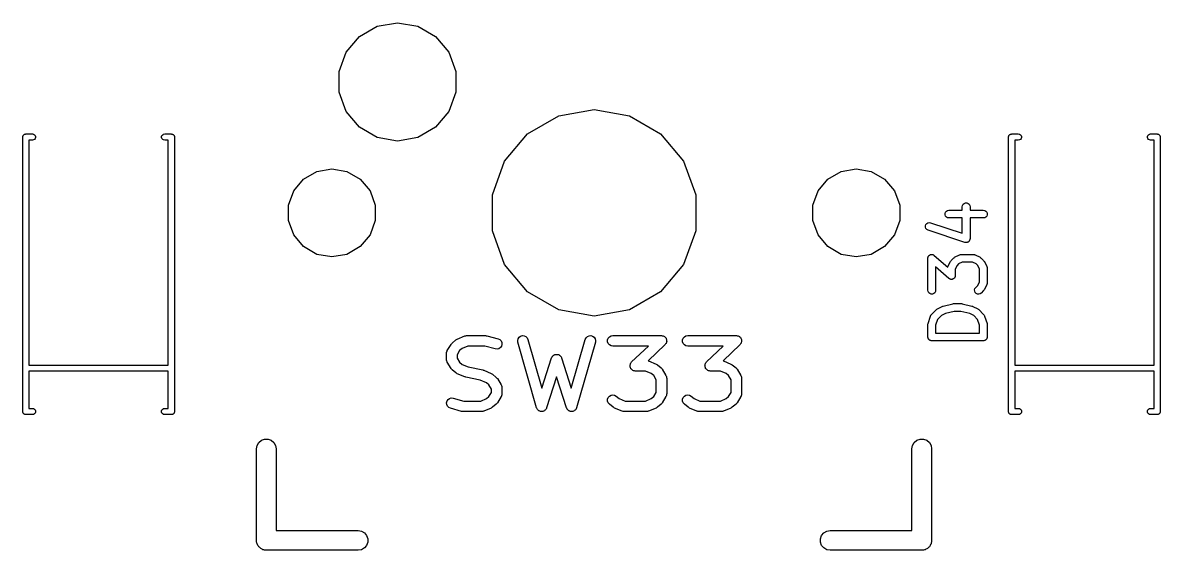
# Model space of a CAD drawing. Extents: x 37 to 154, y -133 to -20.
# Drawn here: x 95.93 to 117.97, y -113.54 to -103.31 of the extents above; entities that cross this region are included whole.
import ezdxf

# ---------------------------------------------------------------- set-up
doc = ezdxf.new("R2010")
doc.units = 0
doc.header["$MEASUREMENT"] = 0
doc.layers.add('BLACK', color=7, linetype='CONTINUOUS')

msp = doc.modelspace()

# ---------------------------------------------------------------- linework, layer by layer
at = {"layer": 'Black'}
for p, q in [((102.798, -103.382), (103.19, -103.313)), ((103.19, -103.313), (103.582, -103.382)), ((102.196, -103.886), (102.452, -103.581)), ((102.452, -103.581), (102.798, -103.382)), ((103.582, -103.382), (103.928, -103.581)), ((103.928, -103.581), (104.184, -103.886)), ((102.06, -104.261), (102.196, -103.886)), ((104.184, -103.886), (104.32, -104.261)), ((102.06, -104.659), (102.06, -104.261)), ((104.32, -104.261), (104.32, -104.659)), ((102.196, -105.034), (102.06, -104.659)), ((104.32, -104.659), (104.184, -105.034)), ((102.452, -105.339), (102.196, -105.034)), ((104.184, -105.034), (103.928, -105.339)), ((105.713, -105.467), (106.315, -105.119)), ((106.315, -105.119), (107, -104.998)), ((107, -104.998), (107.685, -105.119)), ((107.685, -105.119), (108.287, -105.467)), ((102.798, -105.538), (102.452, -105.339)), ((103.928, -105.339), (103.582, -105.538)), ((95.93, -105.53), (95.9309, -105.525)), ((95.93, -110.85), (95.93, -105.53)), ((95.9309, -105.52), (95.9327, -105.515)), ((95.9309, -105.525), (95.9309, -105.52)), ((95.9327, -105.515), (95.9336, -105.509)), ((95.9336, -105.509), (95.9362, -105.505)), ((95.9362, -105.505), (95.938, -105.5)), ((95.938, -105.5), (95.9414, -105.496)), ((95.9414, -105.496), (95.944, -105.491)), ((95.944, -105.491), (95.9481, -105.488)), ((95.9481, -105.488), (95.9514, -105.484)), ((95.9514, -105.484), (95.956, -105.481)), ((95.956, -105.481), (95.96, -105.478)), ((95.96, -105.478), (95.9649, -105.476)), ((95.9649, -105.476), (95.9695, -105.474)), ((95.9695, -105.474), (95.9747, -105.473)), ((95.9747, -105.473), (95.9796, -105.471)), ((95.9796, -105.471), (95.9848, -105.471)), ((95.9848, -105.471), (95.99, -105.47)), ((95.99, -105.47), (96.12, -105.47)), ((96.12, -105.47), (96.1405, -105.474)), ((96.1405, -105.474), (96.1586, -105.484)), ((96.1586, -105.484), (96.172, -105.5)), ((96.172, -105.56), (96.1586, -105.576)), ((96.172, -105.5), (96.1791, -105.52)), ((96.1791, -105.54), (96.172, -105.56)), ((96.1791, -105.52), (96.1791, -105.54)), ((98.6209, -105.52), (98.628, -105.5)), ((98.6209, -105.54), (98.6209, -105.52)), ((98.628, -105.56), (98.6209, -105.54)), ((98.628, -105.5), (98.6414, -105.484)), ((98.6414, -105.576), (98.628, -105.56)), ((98.6414, -105.484), (98.6595, -105.474)), ((98.6595, -105.474), (98.68, -105.47)), ((98.68, -105.47), (98.81, -105.47)), ((98.81, -105.47), (98.8152, -105.471)), ((98.8152, -105.471), (98.8204, -105.471)), ((98.8204, -105.471), (98.8253, -105.473)), ((98.8253, -105.473), (98.8305, -105.474)), ((98.8305, -105.474), (98.8351, -105.476)), ((98.8351, -105.476), (98.84, -105.478)), ((98.84, -105.478), (98.844, -105.481)), ((98.844, -105.481), (98.8486, -105.484)), ((98.8486, -105.484), (98.8519, -105.488)), ((98.8519, -105.488), (98.856, -105.491)), ((98.856, -105.491), (98.8586, -105.496)), ((98.8586, -105.496), (98.862, -105.5)), ((98.862, -105.5), (98.8638, -105.505)), ((98.8638, -105.505), (98.8664, -105.509)), ((98.8664, -105.509), (98.8673, -105.515)), ((98.8673, -105.515), (98.8691, -105.52)), ((98.8691, -105.52), (98.8691, -105.525)), ((98.8691, -105.525), (98.87, -105.53)), ((98.87, -105.53), (98.87, -110.85)), ((103.19, -105.607), (102.798, -105.538)), ((103.582, -105.538), (103.19, -105.607)), ((105.267, -105.999), (105.713, -105.467)), ((108.287, -105.467), (108.733, -105.999)), ((115.03, -105.53), (115.031, -105.525)), ((115.03, -110.85), (115.03, -105.53)), ((115.031, -105.52), (115.033, -105.515)), ((115.031, -105.525), (115.031, -105.52)), ((115.033, -105.515), (115.034, -105.509)), ((115.034, -105.509), (115.036, -105.505)), ((115.036, -105.505), (115.038, -105.5)), ((115.038, -105.5), (115.041, -105.496)), ((115.041, -105.496), (115.044, -105.491)), ((115.044, -105.491), (115.048, -105.488)), ((115.048, -105.488), (115.051, -105.484)), ((115.051, -105.484), (115.056, -105.481)), ((115.056, -105.481), (115.06, -105.478)), ((115.06, -105.478), (115.065, -105.476)), ((115.065, -105.476), (115.069, -105.474)), ((115.069, -105.474), (115.075, -105.473)), ((115.075, -105.473), (115.08, -105.471)), ((115.08, -105.471), (115.085, -105.471)), ((115.085, -105.471), (115.09, -105.47)), ((115.09, -105.47), (115.22, -105.47)), ((115.22, -105.47), (115.241, -105.474)), ((115.241, -105.474), (115.259, -105.484)), ((115.259, -105.484), (115.272, -105.5)), ((115.272, -105.56), (115.259, -105.576)), ((115.272, -105.5), (115.279, -105.52)), ((115.279, -105.54), (115.272, -105.56)), ((115.279, -105.52), (115.279, -105.54)), ((117.721, -105.52), (117.728, -105.5)), ((117.721, -105.54), (117.721, -105.52)), ((117.728, -105.56), (117.721, -105.54)), ((117.728, -105.5), (117.741, -105.484)), ((117.741, -105.576), (117.728, -105.56)), ((117.741, -105.484), (117.759, -105.474)), ((117.759, -105.474), (117.78, -105.47)), ((117.78, -105.47), (117.91, -105.47)), ((117.91, -105.47), (117.915, -105.471)), ((117.915, -105.471), (117.92, -105.471)), ((117.92, -105.471), (117.925, -105.473)), ((117.925, -105.473), (117.931, -105.474)), ((117.931, -105.474), (117.935, -105.476)), ((117.935, -105.476), (117.94, -105.478)), ((117.94, -105.478), (117.944, -105.481)), ((117.944, -105.481), (117.949, -105.484)), ((117.949, -105.484), (117.952, -105.488)), ((117.952, -105.488), (117.956, -105.491)), ((117.956, -105.491), (117.959, -105.496)), ((117.959, -105.496), (117.962, -105.5)), ((117.962, -105.5), (117.964, -105.505)), ((117.964, -105.505), (117.966, -105.509)), ((117.966, -105.509), (117.967, -105.515)), ((117.967, -105.515), (117.969, -105.52)), ((117.969, -105.52), (117.969, -105.525)), ((117.969, -105.525), (117.97, -105.53)), ((117.97, -105.53), (117.97, -110.85)), ((96.12, -105.59), (96.05, -105.59)), ((96.05, -105.59), (96.05, -109.95)), ((96.1405, -105.586), (96.12, -105.59)), ((96.1586, -105.576), (96.1405, -105.586)), ((98.6595, -105.586), (98.6414, -105.576)), ((98.68, -105.59), (98.6595, -105.586)), ((98.75, -105.59), (98.68, -105.59)), ((98.75, -109.95), (98.75, -105.59)), ((115.22, -105.59), (115.15, -105.59)), ((115.15, -105.59), (115.15, -109.95)), ((115.241, -105.586), (115.22, -105.59)), ((115.259, -105.576), (115.241, -105.586)), ((117.759, -105.586), (117.741, -105.576)), ((117.78, -105.59), (117.759, -105.586)), ((117.85, -105.59), (117.78, -105.59)), ((117.85, -109.95), (117.85, -105.59)), ((105.029, -106.652), (105.267, -105.999)), ((108.733, -105.999), (108.971, -106.652)), ((101.371, -106.346), (101.628, -106.197)), ((101.628, -106.197), (101.92, -106.146)), ((101.92, -106.146), (102.212, -106.197)), ((102.212, -106.197), (102.469, -106.346)), ((111.531, -106.346), (111.788, -106.197)), ((111.788, -106.197), (112.08, -106.146)), ((112.08, -106.146), (112.372, -106.197)), ((112.372, -106.197), (112.629, -106.346)), ((101.18, -106.573), (101.371, -106.346)), ((102.469, -106.346), (102.66, -106.573)), ((111.34, -106.573), (111.531, -106.346)), ((112.629, -106.346), (112.82, -106.573)), ((101.079, -106.852), (101.18, -106.573)), ((102.66, -106.573), (102.761, -106.852)), ((105.029, -107.348), (105.029, -106.652)), ((108.971, -106.652), (108.971, -107.348)), ((111.239, -106.852), (111.34, -106.573)), ((112.82, -106.573), (112.921, -106.852)), ((101.079, -107.148), (101.079, -106.852)), ((102.761, -106.852), (102.761, -107.148)), ((111.239, -107.148), (111.239, -106.852)), ((112.921, -106.852), (112.921, -107.148)), ((114.134, -106.88), (114.139, -106.855)), ((114.134, -106.948), (114.134, -106.88)), ((114.139, -106.855), (114.152, -106.832)), ((114.152, -106.832), (114.172, -106.816)), ((114.172, -106.816), (114.196, -106.807)), ((114.196, -106.807), (114.222, -106.807)), ((114.222, -106.807), (114.247, -106.816)), ((114.247, -106.816), (114.267, -106.832)), ((114.267, -106.832), (114.28, -106.855)), ((114.28, -106.855), (114.284, -106.88)), ((114.284, -106.88), (114.284, -106.948)), ((113.802, -107.01), (113.811, -106.986)), ((113.802, -107.036), (113.802, -107.01)), ((113.811, -107.061), (113.802, -107.036)), ((113.811, -106.986), (113.828, -106.966)), ((113.828, -107.081), (113.811, -107.061)), ((113.828, -106.966), (113.85, -106.953)), ((113.85, -107.094), (113.828, -107.081)), ((113.85, -106.953), (113.876, -106.948)), ((113.876, -107.098), (113.85, -107.094)), ((113.876, -106.948), (114.134, -106.948)), ((114.134, -107.098), (113.876, -107.098)), ((114.134, -107.395), (114.134, -107.098)), ((114.284, -106.948), (114.542, -106.948)), ((114.542, -107.098), (114.284, -107.098)), ((114.284, -107.098), (114.284, -107.5)), ((114.542, -106.948), (114.568, -106.953)), ((114.568, -107.094), (114.542, -107.098)), ((114.568, -106.953), (114.591, -106.966)), ((114.591, -107.081), (114.568, -107.094)), ((114.591, -106.966), (114.607, -106.986)), ((114.607, -107.061), (114.591, -107.081)), ((114.607, -106.986), (114.616, -107.01)), ((114.616, -107.036), (114.607, -107.061)), ((114.616, -107.01), (114.616, -107.036)), ((101.18, -107.427), (101.079, -107.148)), ((102.761, -107.148), (102.66, -107.427)), ((111.34, -107.427), (111.239, -107.148)), ((112.921, -107.148), (112.82, -107.427)), ((113.421, -107.25), (113.429, -107.226)), ((113.421, -107.276), (113.421, -107.25)), ((113.431, -107.301), (113.421, -107.276)), ((113.429, -107.226), (113.445, -107.205)), ((113.448, -107.32), (113.431, -107.301)), ((113.445, -107.205), (113.467, -107.192)), ((113.471, -107.333), (113.448, -107.32)), ((113.467, -107.192), (113.493, -107.186)), ((114.185, -107.571), (113.471, -107.333)), ((113.493, -107.186), (113.518, -107.19)), ((113.518, -107.19), (114.134, -107.395)), ((101.371, -107.654), (101.18, -107.427)), ((102.66, -107.427), (102.469, -107.654)), ((105.267, -108.001), (105.029, -107.348)), ((108.971, -107.348), (108.733, -108.001)), ((111.531, -107.654), (111.34, -107.427)), ((112.82, -107.427), (112.629, -107.654)), ((114.262, -107.551), (114.259, -107.556)), ((114.267, -107.548), (114.262, -107.551)), ((114.27, -107.541), (114.267, -107.548)), ((114.275, -107.535), (114.27, -107.541)), ((114.277, -107.53), (114.275, -107.535)), ((114.28, -107.525), (114.277, -107.53)), ((114.281, -107.518), (114.28, -107.525)), ((114.283, -107.511), (114.281, -107.518)), ((114.284, -107.5), (114.283, -107.505)), ((114.283, -107.505), (114.283, -107.511)), ((101.628, -107.803), (101.371, -107.654)), ((102.469, -107.654), (102.212, -107.803)), ((111.788, -107.803), (111.531, -107.654)), ((112.629, -107.654), (112.372, -107.803)), ((114.191, -107.571), (114.185, -107.571)), ((114.196, -107.573), (114.191, -107.571)), ((114.204, -107.573), (114.196, -107.573)), ((114.211, -107.574), (114.204, -107.573)), ((114.217, -107.573), (114.211, -107.574)), ((114.222, -107.573), (114.217, -107.573)), ((114.229, -107.571), (114.222, -107.573)), ((114.237, -107.569), (114.229, -107.571)), ((114.241, -107.566), (114.237, -107.569)), ((114.247, -107.564), (114.241, -107.566)), ((114.252, -107.56), (114.247, -107.564)), ((114.259, -107.556), (114.252, -107.56)), ((101.92, -107.854), (101.628, -107.803)), ((102.212, -107.803), (101.92, -107.854)), ((112.08, -107.854), (111.788, -107.803)), ((112.372, -107.803), (112.08, -107.854)), ((113.467, -107.88), (113.469, -107.873)), ((113.467, -108.5), (113.467, -107.88)), ((113.469, -107.866), (113.471, -107.861)), ((113.469, -107.873), (113.469, -107.866)), ((113.471, -107.861), (113.472, -107.855)), ((113.472, -107.855), (113.476, -107.848)), ((113.476, -107.848), (113.478, -107.842)), ((113.478, -107.842), (113.482, -107.837)), ((113.482, -107.837), (113.485, -107.832)), ((113.485, -107.832), (113.491, -107.828)), ((113.491, -107.828), (113.495, -107.822)), ((113.495, -107.822), (113.5, -107.819)), ((113.5, -107.819), (113.505, -107.816)), ((113.505, -107.816), (113.512, -107.813)), ((113.512, -107.813), (113.518, -107.809)), ((113.518, -107.809), (113.524, -107.809)), ((113.524, -107.809), (113.529, -107.807)), ((113.529, -107.807), (113.537, -107.807)), ((113.537, -107.807), (113.544, -107.805)), ((113.544, -107.805), (113.55, -107.807)), ((113.55, -107.807), (113.555, -107.807)), ((113.555, -107.807), (113.562, -107.809)), ((113.562, -107.809), (113.569, -107.811)), ((113.569, -107.811), (113.574, -107.814)), ((113.574, -107.814), (113.58, -107.816)), ((113.58, -107.816), (113.585, -107.82)), ((113.585, -107.82), (113.592, -107.824)), ((113.592, -107.824), (113.852, -108.052)), ((113.856, -108.037), (113.904, -107.942)), ((113.904, -107.942), (113.911, -107.933)), ((113.911, -107.933), (113.918, -107.923)), ((113.918, -107.923), (113.966, -107.875)), ((113.966, -107.875), (113.975, -107.868)), ((113.975, -107.868), (113.985, -107.861)), ((113.985, -107.861), (114.08, -107.813)), ((114.063, -107.99), (114.033, -108.02)), ((114.132, -107.955), (114.063, -107.99)), ((114.08, -107.813), (114.084, -107.812)), ((114.084, -107.812), (114.088, -107.81)), ((114.088, -107.81), (114.097, -107.808)), ((114.097, -107.808), (114.105, -107.806)), ((114.105, -107.806), (114.11, -107.806)), ((114.11, -107.806), (114.114, -107.805)), ((114.114, -107.805), (114.352, -107.805)), ((114.334, -107.955), (114.132, -107.955)), ((114.403, -107.99), (114.334, -107.955)), ((114.352, -107.805), (114.356, -107.806)), ((114.356, -107.806), (114.36, -107.806)), ((114.36, -107.806), (114.369, -107.808)), ((114.369, -107.808), (114.378, -107.81)), ((114.378, -107.81), (114.381, -107.812)), ((114.381, -107.812), (114.385, -107.813)), ((114.385, -107.813), (114.481, -107.861)), ((114.433, -108.02), (114.403, -107.99)), ((114.481, -107.861), (114.49, -107.868)), ((114.49, -107.868), (114.5, -107.875)), ((114.5, -107.875), (114.548, -107.923)), ((114.548, -107.923), (114.555, -107.933)), ((114.555, -107.933), (114.562, -107.942)), ((114.562, -107.942), (114.609, -108.037)), ((105.713, -108.533), (105.267, -108.001)), ((108.733, -108.001), (108.287, -108.533)), ((113.874, -108.27), (113.617, -108.046)), ((113.617, -108.046), (113.617, -108.5)), ((113.852, -108.052), (113.853, -108.045)), ((113.853, -108.045), (113.855, -108.042)), ((113.855, -108.042), (113.856, -108.037)), ((113.998, -108.214), (113.997, -108.221)), ((114.033, -108.02), (113.998, -108.089)), ((113.998, -108.089), (113.998, -108.214)), ((114.467, -108.089), (114.433, -108.02)), ((114.467, -108.339), (114.467, -108.089)), ((114.609, -108.037), (114.611, -108.042)), ((114.611, -108.042), (114.613, -108.045)), ((114.613, -108.045), (114.614, -108.054)), ((114.614, -108.054), (114.617, -108.062)), ((114.617, -108.062), (114.617, -108.067)), ((114.617, -108.067), (114.617, -108.071)), ((114.617, -108.071), (114.617, -108.357)), ((113.88, -108.274), (113.874, -108.27)), ((113.886, -108.279), (113.88, -108.274)), ((113.891, -108.281), (113.886, -108.279)), ((113.896, -108.284), (113.891, -108.281)), ((113.903, -108.285), (113.896, -108.284)), ((113.91, -108.288), (113.903, -108.285)), ((113.916, -108.288), (113.91, -108.288)), ((113.922, -108.289), (113.916, -108.288)), ((113.929, -108.288), (113.922, -108.289)), ((113.936, -108.288), (113.929, -108.288)), ((113.942, -108.286), (113.936, -108.288)), ((113.948, -108.285), (113.942, -108.286)), ((113.954, -108.281), (113.948, -108.285)), ((113.961, -108.279), (113.954, -108.281)), ((113.965, -108.275), (113.961, -108.279)), ((113.97, -108.272), (113.965, -108.275)), ((113.975, -108.267), (113.97, -108.272)), ((113.981, -108.262), (113.975, -108.267)), ((113.984, -108.257), (113.981, -108.262)), ((113.987, -108.253), (113.984, -108.257)), ((113.99, -108.246), (113.987, -108.253)), ((113.994, -108.239), (113.99, -108.246)), ((113.995, -108.234), (113.994, -108.239)), ((113.997, -108.228), (113.995, -108.234)), ((113.997, -108.221), (113.997, -108.228)), ((114.394, -108.446), (114.433, -108.407)), ((114.433, -108.407), (114.467, -108.339)), ((114.609, -108.39), (114.562, -108.485)), ((114.611, -108.386), (114.609, -108.39)), ((114.613, -108.382), (114.611, -108.386)), ((114.614, -108.374), (114.613, -108.382)), ((114.617, -108.365), (114.614, -108.374)), ((114.617, -108.357), (114.617, -108.361)), ((114.617, -108.361), (114.617, -108.365)), ((106.315, -108.881), (105.713, -108.533)), ((108.287, -108.533), (107.685, -108.881)), ((113.472, -108.525), (113.467, -108.5)), ((113.485, -108.548), (113.472, -108.525)), ((113.505, -108.564), (113.485, -108.548)), ((113.529, -108.573), (113.505, -108.564)), ((113.555, -108.573), (113.529, -108.573)), ((113.58, -108.564), (113.555, -108.573)), ((113.6, -108.548), (113.58, -108.564)), ((113.613, -108.525), (113.6, -108.548)), ((113.617, -108.5), (113.613, -108.525)), ((114.372, -108.493), (114.379, -108.468)), ((114.375, -108.519), (114.372, -108.493)), ((114.386, -108.543), (114.375, -108.519)), ((114.379, -108.468), (114.394, -108.446)), ((114.404, -108.561), (114.386, -108.543)), ((114.428, -108.572), (114.404, -108.561)), ((114.454, -108.574), (114.428, -108.572)), ((114.479, -108.567), (114.454, -108.574)), ((114.5, -108.553), (114.479, -108.567)), ((114.548, -108.505), (114.5, -108.553)), ((114.555, -108.495), (114.548, -108.505)), ((114.562, -108.485), (114.555, -108.495)), ((113.537, -108.97), (113.632, -108.875)), ((113.632, -108.875), (113.642, -108.868)), ((113.642, -108.868), (113.652, -108.861)), ((113.652, -108.861), (113.747, -108.813)), ((113.747, -108.813), (113.755, -108.811)), ((113.755, -108.811), (113.762, -108.808)), ((113.762, -108.808), (113.953, -108.76)), ((113.953, -108.76), (113.962, -108.759)), ((113.962, -108.759), (113.971, -108.758)), ((113.971, -108.758), (114.114, -108.758)), ((114.114, -108.758), (114.123, -108.759)), ((114.123, -108.759), (114.132, -108.76)), ((114.132, -108.76), (114.322, -108.808)), ((114.322, -108.808), (114.33, -108.811)), ((114.33, -108.811), (114.338, -108.813)), ((114.338, -108.813), (114.433, -108.861)), ((114.433, -108.861), (114.443, -108.868)), ((114.443, -108.868), (114.453, -108.875)), ((114.453, -108.875), (114.548, -108.97)), ((107, -109.002), (106.315, -108.881)), ((107.685, -108.881), (107, -109.002)), ((113.471, -109.142), (113.519, -109)), ((113.519, -109), (113.521, -108.996)), ((113.521, -108.996), (113.522, -108.992)), ((113.522, -108.992), (113.527, -108.984)), ((113.527, -108.984), (113.531, -108.977)), ((113.531, -108.977), (113.534, -108.974)), ((113.534, -108.974), (113.537, -108.97)), ((113.656, -109.064), (113.617, -109.178)), ((113.73, -108.99), (113.656, -109.064)), ((113.807, -108.951), (113.73, -108.99)), ((113.98, -108.908), (113.807, -108.951)), ((114.105, -108.908), (113.98, -108.908)), ((114.278, -108.951), (114.105, -108.908)), ((114.355, -108.99), (114.278, -108.951)), ((114.429, -109.064), (114.355, -108.99)), ((114.467, -109.178), (114.429, -109.064)), ((114.548, -108.97), (114.55, -108.974)), ((114.55, -108.974), (114.554, -108.977)), ((114.554, -108.977), (114.558, -108.984)), ((114.558, -108.984), (114.563, -108.992)), ((114.563, -108.992), (114.564, -108.996)), ((114.564, -108.996), (114.566, -109)), ((114.566, -109), (114.614, -109.142)), ((113.467, -109.166), (113.469, -109.154)), ((113.467, -109.404), (113.467, -109.166)), ((113.469, -109.154), (113.471, -109.142)), ((113.617, -109.178), (113.617, -109.329)), ((114.467, -109.329), (114.467, -109.178)), ((114.614, -109.142), (114.615, -109.154)), ((114.615, -109.154), (114.617, -109.166)), ((114.617, -109.166), (114.617, -109.404)), ((104.228, -109.548), (104.239, -109.535)), ((104.239, -109.535), (104.25, -109.522)), ((104.25, -109.522), (104.322, -109.462)), ((104.322, -109.462), (104.336, -109.454)), ((104.336, -109.454), (104.348, -109.446)), ((104.348, -109.446), (104.493, -109.386)), ((104.493, -109.386), (104.496, -109.385)), ((104.496, -109.385), (104.498, -109.384)), ((104.498, -109.384), (104.513, -109.381)), ((104.513, -109.381), (104.528, -109.378)), ((104.528, -109.378), (104.53, -109.378)), ((104.53, -109.378), (104.533, -109.378)), ((104.533, -109.378), (104.895, -109.378)), ((104.895, -109.378), (104.909, -109.38)), ((104.909, -109.38), (104.923, -109.382)), ((104.923, -109.382), (105.14, -109.442)), ((105.14, -109.442), (105.172, -109.457)), ((105.172, -109.457), (105.197, -109.482)), ((105.197, -109.482), (105.212, -109.515)), ((105.212, -109.515), (105.214, -109.55)), ((105.52, -109.472), (105.528, -109.438)), ((105.523, -109.507), (105.52, -109.472)), ((105.886, -110.777), (105.523, -109.507)), ((105.528, -109.438), (105.548, -109.409)), ((105.548, -109.409), (105.577, -109.388)), ((105.577, -109.388), (105.611, -109.378)), ((105.611, -109.378), (105.646, -109.381)), ((105.646, -109.381), (105.678, -109.395)), ((105.678, -109.395), (105.703, -109.42)), ((105.703, -109.42), (105.719, -109.452)), ((105.719, -109.452), (105.99, -110.399)), ((106.559, -110.399), (106.83, -109.452)), ((107.025, -109.507), (106.662, -110.777)), ((106.83, -109.452), (106.845, -109.42)), ((106.845, -109.42), (106.871, -109.395)), ((106.871, -109.395), (106.903, -109.381)), ((106.903, -109.381), (106.938, -109.378)), ((106.938, -109.378), (106.972, -109.388)), ((106.972, -109.388), (107, -109.409)), ((107, -109.409), (107.02, -109.438)), ((107.02, -109.438), (107.029, -109.472)), ((107.029, -109.472), (107.025, -109.507)), ((107.263, -109.462), (107.275, -109.429)), ((107.263, -109.497), (107.263, -109.462)), ((107.275, -109.53), (107.263, -109.497)), ((107.275, -109.429), (107.298, -109.402)), ((107.298, -109.557), (107.275, -109.53)), ((107.298, -109.402), (107.328, -109.384)), ((107.328, -109.384), (107.363, -109.378)), ((107.363, -109.378), (108.306, -109.378)), ((108.306, -109.378), (108.321, -109.38)), ((108.321, -109.38), (108.335, -109.382)), ((108.335, -109.382), (108.338, -109.383)), ((108.338, -109.383), (108.341, -109.384)), ((108.341, -109.384), (108.354, -109.391)), ((108.354, -109.391), (108.367, -109.398)), ((108.367, -109.398), (108.369, -109.4)), ((108.369, -109.4), (108.372, -109.402)), ((108.372, -109.402), (108.381, -109.413)), ((108.381, -109.413), (108.391, -109.423)), ((108.394, -109.53), (108.385, -109.541)), ((108.391, -109.423), (108.392, -109.426)), ((108.392, -109.426), (108.394, -109.429)), ((108.394, -109.429), (108.399, -109.442)), ((108.395, -109.527), (108.394, -109.53)), ((108.397, -109.525), (108.395, -109.527)), ((108.401, -109.511), (108.397, -109.525)), ((108.399, -109.442), (108.405, -109.456)), ((108.406, -109.497), (108.401, -109.511)), ((108.405, -109.456), (108.405, -109.459)), ((108.405, -109.459), (108.406, -109.462)), ((108.406, -109.462), (108.406, -109.476)), ((108.406, -109.476), (108.407, -109.491)), ((108.407, -109.491), (108.406, -109.494)), ((108.406, -109.494), (108.406, -109.497)), ((108.714, -109.462), (108.726, -109.429)), ((108.714, -109.497), (108.714, -109.462)), ((108.726, -109.53), (108.714, -109.497)), ((108.726, -109.429), (108.749, -109.402)), ((108.749, -109.557), (108.726, -109.53)), ((108.749, -109.402), (108.78, -109.384)), ((108.78, -109.384), (108.814, -109.378)), ((108.814, -109.378), (109.758, -109.378)), ((109.758, -109.378), (109.772, -109.38)), ((109.772, -109.38), (109.786, -109.382)), ((109.786, -109.382), (109.789, -109.383)), ((109.789, -109.383), (109.792, -109.384)), ((109.792, -109.384), (109.805, -109.391)), ((109.805, -109.391), (109.818, -109.398)), ((109.818, -109.398), (109.82, -109.4)), ((109.82, -109.4), (109.823, -109.402)), ((109.823, -109.402), (109.832, -109.413)), ((109.832, -109.413), (109.842, -109.423)), ((109.846, -109.53), (109.836, -109.541)), ((109.842, -109.423), (109.844, -109.426)), ((109.844, -109.426), (109.846, -109.429)), ((109.846, -109.429), (109.851, -109.442)), ((109.847, -109.527), (109.846, -109.53)), ((109.849, -109.525), (109.847, -109.527)), ((109.853, -109.511), (109.849, -109.525)), ((109.851, -109.442), (109.856, -109.456)), ((109.858, -109.497), (109.853, -109.511)), ((109.856, -109.456), (109.857, -109.459)), ((109.857, -109.459), (109.858, -109.462)), ((109.858, -109.462), (109.858, -109.476)), ((109.858, -109.476), (109.859, -109.491)), ((109.859, -109.491), (109.858, -109.494)), ((109.858, -109.494), (109.858, -109.497)), ((113.469, -109.411), (113.467, -109.404)), ((113.469, -109.417), (113.469, -109.411)), ((113.471, -109.423), (113.469, -109.417)), ((113.472, -109.43), (113.471, -109.423)), ((113.475, -109.436), (113.472, -109.43)), ((113.477, -109.442), (113.475, -109.436)), ((113.482, -109.447), (113.477, -109.442)), ((113.485, -109.452), (113.482, -109.447)), ((113.49, -109.457), (113.485, -109.452)), ((113.494, -109.462), (113.49, -109.457)), ((113.5, -109.465), (113.494, -109.462)), ((113.505, -109.469), (113.5, -109.465)), ((113.511, -109.471), (113.505, -109.469)), ((113.517, -109.475), (113.511, -109.471)), ((113.523, -109.476), (113.517, -109.475)), ((113.529, -109.478), (113.523, -109.476)), ((113.536, -109.478), (113.529, -109.478)), ((113.542, -109.479), (113.536, -109.478)), ((114.542, -109.479), (113.542, -109.479)), ((113.617, -109.329), (114.467, -109.329)), ((114.549, -109.478), (114.542, -109.479)), ((114.555, -109.478), (114.549, -109.478)), ((114.562, -109.476), (114.555, -109.478)), ((114.568, -109.475), (114.562, -109.476)), ((114.574, -109.471), (114.568, -109.475)), ((114.58, -109.469), (114.574, -109.471)), ((114.585, -109.465), (114.58, -109.469)), ((114.591, -109.462), (114.585, -109.465)), ((114.595, -109.457), (114.591, -109.462)), ((114.6, -109.452), (114.595, -109.457)), ((114.603, -109.447), (114.6, -109.452)), ((114.607, -109.442), (114.603, -109.447)), ((114.61, -109.436), (114.607, -109.442)), ((114.613, -109.43), (114.61, -109.436)), ((114.614, -109.423), (114.613, -109.43)), ((114.616, -109.417), (114.614, -109.423)), ((114.617, -109.404), (114.616, -109.411)), ((114.616, -109.411), (114.616, -109.417)), ((104.141, -109.721), (104.142, -109.712)), ((104.141, -109.842), (104.141, -109.721)), ((104.142, -109.712), (104.143, -109.702)), ((104.143, -109.702), (104.145, -109.695)), ((104.145, -109.695), (104.147, -109.687)), ((104.147, -109.687), (104.152, -109.678)), ((104.152, -109.678), (104.155, -109.669)), ((104.155, -109.669), (104.228, -109.548)), ((104.393, -109.668), (104.344, -109.75)), ((104.344, -109.75), (104.344, -109.814)), ((104.441, -109.628), (104.393, -109.668)), ((104.553, -109.581), (104.441, -109.628)), ((104.882, -109.581), (104.553, -109.581)), ((105.086, -109.638), (104.882, -109.581)), ((105.121, -109.641), (105.086, -109.638)), ((105.155, -109.632), (105.121, -109.641)), ((105.184, -109.612), (105.155, -109.632)), ((105.205, -109.584), (105.184, -109.612)), ((105.214, -109.55), (105.205, -109.584)), ((106.21, -109.766), (106.22, -109.756)), ((106.22, -109.756), (106.224, -109.755)), ((106.224, -109.755), (106.227, -109.752)), ((106.227, -109.752), (106.24, -109.748)), ((106.24, -109.748), (106.253, -109.743)), ((106.253, -109.743), (106.257, -109.743)), ((106.257, -109.743), (106.261, -109.742)), ((106.261, -109.742), (106.274, -109.742)), ((106.274, -109.742), (106.288, -109.742)), ((106.288, -109.742), (106.292, -109.743)), ((106.292, -109.743), (106.296, -109.743)), ((106.296, -109.743), (106.309, -109.748)), ((106.309, -109.748), (106.322, -109.752)), ((106.322, -109.752), (106.325, -109.755)), ((106.325, -109.755), (106.329, -109.756)), ((106.329, -109.756), (106.339, -109.766)), ((107.328, -109.575), (107.298, -109.557)), ((107.363, -109.581), (107.328, -109.575)), ((108.052, -109.581), (107.363, -109.581)), ((107.728, -109.89), (108.052, -109.581)), ((108.376, -109.553), (108.047, -109.867)), ((108.385, -109.541), (108.376, -109.553)), ((108.78, -109.575), (108.749, -109.557)), ((108.814, -109.581), (108.78, -109.575)), ((109.504, -109.581), (108.814, -109.581)), ((109.18, -109.89), (109.504, -109.581)), ((109.828, -109.553), (109.498, -109.867)), ((109.836, -109.541), (109.828, -109.553)), ((96.05, -109.95), (98.75, -109.95)), ((104.142, -109.852), (104.141, -109.842)), ((104.143, -109.862), (104.142, -109.852)), ((104.145, -109.869), (104.143, -109.862)), ((104.147, -109.877), (104.145, -109.869)), ((104.152, -109.886), (104.147, -109.877)), ((104.155, -109.895), (104.152, -109.886)), ((104.228, -110.016), (104.155, -109.895)), ((104.344, -109.814), (104.393, -109.896)), ((104.393, -109.896), (104.441, -109.936)), ((104.441, -109.936), (104.563, -109.987)), ((105.99, -110.399), (106.178, -109.811)), ((106.178, -109.811), (106.179, -109.808)), ((106.179, -109.808), (106.18, -109.804)), ((106.18, -109.804), (106.188, -109.792)), ((106.188, -109.792), (106.194, -109.78)), ((106.194, -109.78), (106.197, -109.777)), ((106.197, -109.777), (106.199, -109.774)), ((106.199, -109.774), (106.21, -109.766)), ((106.339, -109.766), (106.349, -109.774)), ((106.349, -109.774), (106.352, -109.777)), ((106.352, -109.777), (106.355, -109.78)), ((106.355, -109.78), (106.361, -109.792)), ((106.361, -109.792), (106.368, -109.804)), ((106.368, -109.804), (106.369, -109.808)), ((106.369, -109.808), (106.371, -109.811)), ((106.371, -109.811), (106.559, -110.399)), ((107.697, -109.952), (107.698, -109.949)), ((107.698, -109.966), (107.697, -109.952)), ((107.698, -109.946), (107.703, -109.932)), ((107.698, -109.949), (107.698, -109.946)), ((107.698, -109.981), (107.698, -109.966)), ((107.703, -109.932), (107.707, -109.918)), ((107.707, -109.918), (107.709, -109.916)), ((107.709, -109.916), (107.71, -109.913)), ((107.71, -109.913), (107.72, -109.901)), ((107.72, -109.901), (107.728, -109.89)), ((108.047, -109.867), (108.051, -109.868)), ((108.051, -109.868), (108.053, -109.869)), ((108.053, -109.869), (108.055, -109.87)), ((108.055, -109.87), (108.2, -109.93)), ((108.2, -109.93), (108.213, -109.938)), ((108.213, -109.938), (108.226, -109.946)), ((108.226, -109.946), (108.299, -110.006)), ((109.149, -109.952), (109.15, -109.949)), ((109.15, -109.966), (109.149, -109.952)), ((109.15, -109.946), (109.155, -109.932)), ((109.15, -109.949), (109.15, -109.946)), ((109.15, -109.981), (109.15, -109.966)), ((109.155, -109.932), (109.159, -109.918)), ((109.159, -109.918), (109.161, -109.916)), ((109.161, -109.916), (109.162, -109.913)), ((109.162, -109.913), (109.171, -109.901)), ((109.171, -109.901), (109.18, -109.89)), ((109.498, -109.867), (109.502, -109.868)), ((109.502, -109.868), (109.504, -109.869)), ((109.504, -109.869), (109.507, -109.87)), ((109.507, -109.87), (109.652, -109.93)), ((109.652, -109.93), (109.664, -109.938)), ((109.664, -109.938), (109.678, -109.946)), ((109.678, -109.946), (109.75, -110.006)), ((115.15, -109.95), (117.85, -109.95)), ((98.75, -110.07), (96.05, -110.07)), ((96.05, -110.07), (96.05, -110.79)), ((98.75, -110.79), (98.75, -110.07)), ((104.239, -110.028), (104.228, -110.016)), ((104.25, -110.041), (104.239, -110.028)), ((104.322, -110.102), (104.25, -110.041)), ((104.336, -110.109), (104.322, -110.102)), ((104.348, -110.118), (104.336, -110.109)), ((104.493, -110.178), (104.348, -110.118)), ((104.503, -110.18), (104.493, -110.178)), ((104.512, -110.184), (104.503, -110.18)), ((104.793, -110.242), (104.512, -110.184)), ((104.563, -109.987), (104.844, -110.045)), ((104.844, -110.045), (104.853, -110.049)), ((104.853, -110.049), (104.862, -110.051)), ((104.862, -110.051), (105.007, -110.111)), ((105.007, -110.111), (105.02, -110.12)), ((105.02, -110.12), (105.033, -110.127)), ((105.033, -110.127), (105.106, -110.188)), ((105.106, -110.188), (105.117, -110.201)), ((106.274, -110.176), (106.081, -110.78)), ((106.468, -110.78), (106.274, -110.176)), ((107.699, -109.984), (107.698, -109.981)), ((107.7, -109.987), (107.699, -109.984)), ((107.705, -110.001), (107.7, -109.987)), ((107.71, -110.014), (107.705, -110.001)), ((107.712, -110.017), (107.71, -110.014)), ((107.714, -110.02), (107.712, -110.017)), ((107.724, -110.03), (107.714, -110.02)), ((107.733, -110.041), (107.724, -110.03)), ((107.736, -110.043), (107.733, -110.041)), ((107.738, -110.045), (107.736, -110.043)), ((107.751, -110.052), (107.738, -110.045)), ((107.764, -110.059), (107.751, -110.052)), ((107.767, -110.059), (107.764, -110.059)), ((107.77, -110.061), (107.767, -110.059)), ((107.784, -110.062), (107.77, -110.061)), ((107.798, -110.065), (107.784, -110.062)), ((107.996, -110.065), (107.798, -110.065)), ((108.108, -110.112), (107.996, -110.065)), ((108.155, -110.151), (108.108, -110.112)), ((108.205, -110.233), (108.155, -110.151)), ((108.299, -110.006), (108.31, -110.019)), ((108.31, -110.019), (108.321, -110.032)), ((108.321, -110.032), (108.393, -110.153)), ((108.393, -110.153), (108.397, -110.162)), ((108.397, -110.162), (108.402, -110.17)), ((108.402, -110.17), (108.403, -110.178)), ((108.403, -110.178), (108.406, -110.186)), ((108.406, -110.186), (108.406, -110.196)), ((108.406, -110.196), (108.408, -110.205)), ((109.151, -109.984), (109.15, -109.981)), ((109.151, -109.987), (109.151, -109.984)), ((109.157, -110.001), (109.151, -109.987)), ((109.162, -110.014), (109.157, -110.001)), ((109.164, -110.017), (109.162, -110.014)), ((109.165, -110.02), (109.164, -110.017)), ((109.175, -110.03), (109.165, -110.02)), ((109.184, -110.041), (109.175, -110.03)), ((109.187, -110.043), (109.184, -110.041)), ((109.189, -110.045), (109.187, -110.043)), ((109.202, -110.052), (109.189, -110.045)), ((109.215, -110.059), (109.202, -110.052)), ((109.218, -110.059), (109.215, -110.059)), ((109.221, -110.061), (109.218, -110.059)), ((109.235, -110.062), (109.221, -110.061)), ((109.25, -110.065), (109.235, -110.062)), ((109.447, -110.065), (109.25, -110.065)), ((109.559, -110.112), (109.447, -110.065)), ((109.607, -110.151), (109.559, -110.112)), ((109.656, -110.233), (109.607, -110.151)), ((109.75, -110.006), (109.761, -110.019)), ((109.761, -110.019), (109.772, -110.032)), ((109.772, -110.032), (109.845, -110.153)), ((109.845, -110.153), (109.848, -110.162)), ((109.848, -110.162), (109.853, -110.17)), ((109.853, -110.17), (109.855, -110.178)), ((109.855, -110.178), (109.857, -110.186)), ((109.857, -110.186), (109.858, -110.196)), ((109.858, -110.196), (109.859, -110.205)), ((117.85, -110.07), (115.15, -110.07)), ((115.15, -110.07), (115.15, -110.79)), ((117.85, -110.79), (117.85, -110.07)), ((104.915, -110.293), (104.793, -110.242)), ((104.962, -110.333), (104.915, -110.293)), ((105.012, -110.415), (104.962, -110.333)), ((105.012, -110.479), (105.012, -110.415)), ((105.117, -110.201), (105.128, -110.213)), ((105.128, -110.213), (105.2, -110.334)), ((105.2, -110.334), (105.204, -110.343)), ((105.204, -110.343), (105.209, -110.352)), ((105.209, -110.352), (105.21, -110.36)), ((105.21, -110.36), (105.213, -110.367)), ((105.213, -110.367), (105.213, -110.377)), ((105.213, -110.377), (105.215, -110.387)), ((105.215, -110.387), (105.215, -110.508)), ((108.205, -110.479), (108.205, -110.233)), ((108.408, -110.205), (108.408, -110.508)), ((109.656, -110.479), (109.656, -110.233)), ((109.859, -110.205), (109.859, -110.508)), ((104.151, -110.645), (104.171, -110.617)), ((104.171, -110.617), (104.2, -110.597)), ((104.2, -110.597), (104.234, -110.588)), ((104.234, -110.588), (104.269, -110.591)), ((104.269, -110.591), (104.474, -110.648)), ((104.803, -110.648), (104.915, -110.601)), ((104.915, -110.601), (104.962, -110.562)), ((104.962, -110.562), (105.012, -110.479)), ((105.2, -110.56), (105.128, -110.681)), ((105.204, -110.551), (105.2, -110.56)), ((105.209, -110.542), (105.204, -110.551)), ((105.21, -110.534), (105.209, -110.542)), ((105.213, -110.527), (105.21, -110.534)), ((105.215, -110.508), (105.213, -110.517)), ((105.213, -110.517), (105.213, -110.527)), ((107.263, -110.611), (107.275, -110.578)), ((107.263, -110.647), (107.263, -110.611)), ((107.275, -110.578), (107.297, -110.551)), ((107.297, -110.551), (107.328, -110.533)), ((107.328, -110.533), (107.363, -110.527)), ((107.363, -110.527), (107.397, -110.533)), ((107.397, -110.533), (107.428, -110.551)), ((107.428, -110.551), (107.489, -110.601)), ((107.489, -110.601), (107.601, -110.648)), ((107.996, -110.648), (108.108, -110.601)), ((108.108, -110.601), (108.155, -110.562)), ((108.155, -110.562), (108.205, -110.479)), ((108.393, -110.56), (108.321, -110.681)), ((108.397, -110.551), (108.393, -110.56)), ((108.402, -110.542), (108.397, -110.551)), ((108.403, -110.534), (108.402, -110.542)), ((108.406, -110.527), (108.403, -110.534)), ((108.408, -110.508), (108.406, -110.517)), ((108.406, -110.517), (108.406, -110.527)), ((108.714, -110.611), (108.726, -110.578)), ((108.714, -110.647), (108.714, -110.611)), ((108.726, -110.578), (108.749, -110.551)), ((108.749, -110.551), (108.779, -110.533)), ((108.779, -110.533), (108.814, -110.527)), ((108.814, -110.527), (108.849, -110.533)), ((108.849, -110.533), (108.879, -110.551)), ((108.879, -110.551), (108.94, -110.601)), ((108.94, -110.601), (109.052, -110.648)), ((109.447, -110.648), (109.559, -110.601)), ((109.559, -110.601), (109.607, -110.562)), ((109.607, -110.562), (109.656, -110.479)), ((109.845, -110.56), (109.772, -110.681)), ((109.848, -110.551), (109.845, -110.56)), ((109.853, -110.542), (109.848, -110.551)), ((109.855, -110.534), (109.853, -110.542)), ((109.857, -110.527), (109.855, -110.534)), ((109.858, -110.517), (109.857, -110.527)), ((109.859, -110.508), (109.858, -110.517)), ((95.9309, -110.855), (95.93, -110.85)), ((95.9309, -110.86), (95.9309, -110.855)), ((95.9327, -110.865), (95.9309, -110.86)), ((96.05, -110.79), (96.12, -110.79)), ((96.12, -110.79), (96.1405, -110.794)), ((96.1405, -110.794), (96.1586, -110.804)), ((96.1586, -110.804), (96.172, -110.82)), ((96.172, -110.82), (96.1791, -110.84)), ((96.1791, -110.86), (96.172, -110.88)), ((96.1791, -110.84), (96.1791, -110.86)), ((98.6209, -110.84), (98.628, -110.82)), ((98.6209, -110.86), (98.6209, -110.84)), ((98.628, -110.88), (98.6209, -110.86)), ((98.628, -110.82), (98.6414, -110.804)), ((98.6414, -110.804), (98.6595, -110.794)), ((98.6595, -110.794), (98.68, -110.79)), ((98.68, -110.79), (98.75, -110.79)), ((98.8691, -110.86), (98.8673, -110.865)), ((98.87, -110.85), (98.8691, -110.855)), ((98.8691, -110.855), (98.8691, -110.86)), ((104.141, -110.679), (104.151, -110.645)), ((104.144, -110.714), (104.141, -110.679)), ((104.159, -110.747), (104.144, -110.714)), ((104.183, -110.772), (104.159, -110.747)), ((104.215, -110.787), (104.183, -110.772)), ((104.433, -110.847), (104.215, -110.787)), ((104.446, -110.849), (104.433, -110.847)), ((104.46, -110.851), (104.446, -110.849)), ((104.823, -110.851), (104.46, -110.851)), ((104.474, -110.648), (104.803, -110.648)), ((104.825, -110.851), (104.823, -110.851)), ((104.828, -110.851), (104.825, -110.851)), ((104.842, -110.848), (104.828, -110.851)), ((104.858, -110.845), (104.842, -110.848)), ((104.86, -110.844), (104.858, -110.845)), ((104.862, -110.843), (104.86, -110.844)), ((105.007, -110.783), (104.862, -110.843)), ((105.02, -110.775), (105.007, -110.783)), ((105.033, -110.767), (105.02, -110.775)), ((105.106, -110.707), (105.033, -110.767)), ((105.117, -110.694), (105.106, -110.707)), ((105.128, -110.681), (105.117, -110.694)), ((105.889, -110.783), (105.886, -110.777)), ((105.89, -110.788), (105.889, -110.783)), ((105.896, -110.798), (105.89, -110.788)), ((105.902, -110.809), (105.896, -110.798)), ((105.906, -110.813), (105.902, -110.809)), ((105.909, -110.818), (105.906, -110.813)), ((105.918, -110.825), (105.909, -110.818)), ((105.927, -110.834), (105.918, -110.825)), ((105.932, -110.836), (105.927, -110.834)), ((105.937, -110.839), (105.932, -110.836)), ((105.948, -110.843), (105.937, -110.839)), ((105.959, -110.848), (105.948, -110.843)), ((105.965, -110.848), (105.959, -110.848)), ((105.97, -110.85), (105.965, -110.848)), ((105.982, -110.85), (105.97, -110.85)), ((105.995, -110.851), (105.982, -110.85)), ((106, -110.849), (105.995, -110.851)), ((106.006, -110.849), (106, -110.849)), ((106.017, -110.844), (106.006, -110.849)), ((106.028, -110.841), (106.017, -110.844)), ((106.033, -110.838), (106.028, -110.841)), ((106.038, -110.835), (106.033, -110.838)), ((106.047, -110.827), (106.038, -110.835)), ((106.057, -110.82), (106.047, -110.827)), ((106.06, -110.816), (106.057, -110.82)), ((106.064, -110.812), (106.06, -110.816)), ((106.07, -110.801), (106.064, -110.812)), ((106.077, -110.791), (106.07, -110.801)), ((106.078, -110.785), (106.077, -110.791)), ((106.081, -110.78), (106.078, -110.785)), ((106.47, -110.785), (106.468, -110.78)), ((106.472, -110.791), (106.47, -110.785)), ((106.479, -110.801), (106.472, -110.791)), ((106.484, -110.812), (106.479, -110.801)), ((106.488, -110.816), (106.484, -110.812)), ((106.492, -110.82), (106.488, -110.816)), ((106.501, -110.827), (106.492, -110.82)), ((106.51, -110.835), (106.501, -110.827)), ((106.516, -110.838), (106.51, -110.835)), ((106.52, -110.841), (106.516, -110.838)), ((106.532, -110.844), (106.52, -110.841)), ((106.543, -110.849), (106.532, -110.844)), ((106.549, -110.849), (106.543, -110.849)), ((106.554, -110.851), (106.549, -110.849)), ((106.566, -110.85), (106.554, -110.851)), ((106.578, -110.85), (106.566, -110.85)), ((106.584, -110.848), (106.578, -110.85)), ((106.589, -110.848), (106.584, -110.848)), ((106.6, -110.843), (106.589, -110.848)), ((106.612, -110.839), (106.6, -110.843)), ((106.616, -110.836), (106.612, -110.839)), ((106.621, -110.834), (106.616, -110.836)), ((106.63, -110.825), (106.621, -110.834)), ((106.64, -110.818), (106.63, -110.825)), ((106.643, -110.813), (106.64, -110.818)), ((106.647, -110.809), (106.643, -110.813)), ((106.652, -110.798), (106.647, -110.809)), ((106.659, -110.788), (106.652, -110.798)), ((106.66, -110.783), (106.659, -110.788)), ((106.662, -110.777), (106.66, -110.783)), ((107.275, -110.68), (107.263, -110.647)), ((107.298, -110.707), (107.275, -110.68)), ((107.37, -110.767), (107.298, -110.707)), ((107.384, -110.775), (107.37, -110.767)), ((107.396, -110.783), (107.384, -110.775)), ((107.541, -110.843), (107.396, -110.783)), ((107.544, -110.844), (107.541, -110.843)), ((107.546, -110.845), (107.544, -110.844)), ((107.561, -110.848), (107.546, -110.845)), ((107.576, -110.851), (107.561, -110.848)), ((107.578, -110.851), (107.576, -110.851)), ((107.581, -110.851), (107.578, -110.851)), ((108.016, -110.851), (107.581, -110.851)), ((107.601, -110.648), (107.996, -110.648)), ((108.018, -110.851), (108.016, -110.851)), ((108.021, -110.851), (108.018, -110.851)), ((108.036, -110.848), (108.021, -110.851)), ((108.051, -110.845), (108.036, -110.848)), ((108.053, -110.844), (108.051, -110.845)), ((108.055, -110.843), (108.053, -110.844)), ((108.2, -110.783), (108.055, -110.843)), ((108.213, -110.775), (108.2, -110.783)), ((108.226, -110.767), (108.213, -110.775)), ((108.299, -110.707), (108.226, -110.767)), ((108.31, -110.694), (108.299, -110.707)), ((108.321, -110.681), (108.31, -110.694)), ((108.726, -110.68), (108.714, -110.647)), ((108.749, -110.707), (108.726, -110.68)), ((108.822, -110.767), (108.749, -110.707)), ((108.835, -110.775), (108.822, -110.767)), ((108.848, -110.783), (108.835, -110.775)), ((108.993, -110.843), (108.848, -110.783)), ((108.995, -110.844), (108.993, -110.843)), ((108.997, -110.845), (108.995, -110.844)), ((109.012, -110.848), (108.997, -110.845)), ((109.027, -110.851), (109.012, -110.848)), ((109.03, -110.851), (109.027, -110.851)), ((109.032, -110.851), (109.03, -110.851)), ((109.467, -110.851), (109.032, -110.851)), ((109.052, -110.648), (109.447, -110.648)), ((109.47, -110.851), (109.467, -110.851)), ((109.472, -110.851), (109.47, -110.851)), ((109.487, -110.848), (109.472, -110.851)), ((109.502, -110.845), (109.487, -110.848)), ((109.504, -110.844), (109.502, -110.845)), ((109.507, -110.843), (109.504, -110.844)), ((109.652, -110.783), (109.507, -110.843)), ((109.664, -110.775), (109.652, -110.783)), ((109.678, -110.767), (109.664, -110.775)), ((109.75, -110.707), (109.678, -110.767)), ((109.761, -110.694), (109.75, -110.707)), ((109.772, -110.681), (109.761, -110.694)), ((115.031, -110.855), (115.03, -110.85)), ((115.031, -110.86), (115.031, -110.855)), ((115.033, -110.865), (115.031, -110.86)), ((115.15, -110.79), (115.22, -110.79)), ((115.22, -110.79), (115.241, -110.794)), ((115.241, -110.794), (115.259, -110.804)), ((115.259, -110.804), (115.272, -110.82)), ((115.272, -110.82), (115.279, -110.84)), ((115.279, -110.86), (115.272, -110.88)), ((115.279, -110.84), (115.279, -110.86)), ((117.721, -110.84), (117.728, -110.82)), ((117.721, -110.86), (117.721, -110.84)), ((117.728, -110.88), (117.721, -110.86)), ((117.728, -110.82), (117.741, -110.804)), ((117.741, -110.804), (117.759, -110.794)), ((117.759, -110.794), (117.78, -110.79)), ((117.78, -110.79), (117.85, -110.79)), ((117.969, -110.86), (117.967, -110.865)), ((117.97, -110.85), (117.969, -110.855)), ((117.969, -110.855), (117.969, -110.86)), ((95.9336, -110.871), (95.9327, -110.865)), ((95.9362, -110.875), (95.9336, -110.871)), ((95.938, -110.88), (95.9362, -110.875)), ((95.9414, -110.884), (95.938, -110.88)), ((95.944, -110.889), (95.9414, -110.884)), ((95.9481, -110.892), (95.944, -110.889)), ((95.9514, -110.896), (95.9481, -110.892)), ((95.956, -110.899), (95.9514, -110.896)), ((95.96, -110.902), (95.956, -110.899)), ((95.9649, -110.904), (95.96, -110.902)), ((95.9695, -110.906), (95.9649, -110.904)), ((95.9747, -110.907), (95.9695, -110.906)), ((95.9796, -110.909), (95.9747, -110.907)), ((95.9848, -110.909), (95.9796, -110.909)), ((95.99, -110.91), (95.9848, -110.909)), ((96.12, -110.91), (95.99, -110.91)), ((96.1405, -110.906), (96.12, -110.91)), ((96.1586, -110.896), (96.1405, -110.906)), ((96.172, -110.88), (96.1586, -110.896)), ((98.6414, -110.896), (98.628, -110.88)), ((98.6595, -110.906), (98.6414, -110.896)), ((98.68, -110.91), (98.6595, -110.906)), ((98.81, -110.91), (98.68, -110.91)), ((98.8152, -110.909), (98.81, -110.91)), ((98.8204, -110.909), (98.8152, -110.909)), ((98.8253, -110.907), (98.8204, -110.909)), ((98.8305, -110.906), (98.8253, -110.907)), ((98.8351, -110.904), (98.8305, -110.906)), ((98.84, -110.902), (98.8351, -110.904)), ((98.844, -110.899), (98.84, -110.902)), ((98.8486, -110.896), (98.844, -110.899)), ((98.8519, -110.892), (98.8486, -110.896)), ((98.856, -110.889), (98.8519, -110.892)), ((98.8586, -110.884), (98.856, -110.889)), ((98.862, -110.88), (98.8586, -110.884)), ((98.8638, -110.875), (98.862, -110.88)), ((98.8664, -110.871), (98.8638, -110.875)), ((98.8673, -110.865), (98.8664, -110.871)), ((115.034, -110.871), (115.033, -110.865)), ((115.036, -110.875), (115.034, -110.871)), ((115.038, -110.88), (115.036, -110.875)), ((115.041, -110.884), (115.038, -110.88)), ((115.044, -110.889), (115.041, -110.884)), ((115.048, -110.892), (115.044, -110.889)), ((115.051, -110.896), (115.048, -110.892)), ((115.056, -110.899), (115.051, -110.896)), ((115.06, -110.902), (115.056, -110.899)), ((115.065, -110.904), (115.06, -110.902)), ((115.069, -110.906), (115.065, -110.904)), ((115.075, -110.907), (115.069, -110.906)), ((115.08, -110.909), (115.075, -110.907)), ((115.085, -110.909), (115.08, -110.909)), ((115.09, -110.91), (115.085, -110.909)), ((115.22, -110.91), (115.09, -110.91)), ((115.241, -110.906), (115.22, -110.91)), ((115.259, -110.896), (115.241, -110.906)), ((115.272, -110.88), (115.259, -110.896)), ((117.741, -110.896), (117.728, -110.88)), ((117.759, -110.906), (117.741, -110.896)), ((117.78, -110.91), (117.759, -110.906)), ((117.91, -110.91), (117.78, -110.91)), ((117.915, -110.909), (117.91, -110.91)), ((117.92, -110.909), (117.915, -110.909)), ((117.925, -110.907), (117.92, -110.909)), ((117.931, -110.906), (117.925, -110.907)), ((117.935, -110.904), (117.931, -110.906)), ((117.94, -110.902), (117.935, -110.904)), ((117.944, -110.899), (117.94, -110.902)), ((117.949, -110.896), (117.944, -110.899)), ((117.952, -110.892), (117.949, -110.896)), ((117.956, -110.889), (117.952, -110.892)), ((117.959, -110.884), (117.956, -110.889)), ((117.962, -110.88), (117.959, -110.884)), ((117.964, -110.875), (117.962, -110.88)), ((117.966, -110.871), (117.964, -110.875)), ((117.967, -110.865), (117.966, -110.871)), ((100.459, -111.572), (100.471, -111.507)), ((100.471, -111.507), (100.504, -111.45)), ((100.504, -111.45), (100.555, -111.407)), ((100.555, -111.407), (100.617, -111.384)), ((100.617, -111.384), (100.683, -111.384)), ((100.683, -111.384), (100.745, -111.407)), ((100.745, -111.407), (100.796, -111.45)), ((100.796, -111.45), (100.829, -111.507)), ((100.829, -111.507), (100.84, -111.572)), ((113.159, -111.572), (113.171, -111.507)), ((113.171, -111.507), (113.204, -111.45)), ((113.204, -111.45), (113.255, -111.407)), ((113.255, -111.407), (113.317, -111.384)), ((113.317, -111.384), (113.383, -111.384)), ((113.383, -111.384), (113.445, -111.407)), ((113.445, -111.407), (113.496, -111.45)), ((113.496, -111.45), (113.529, -111.507)), ((113.529, -111.507), (113.54, -111.572)), ((100.459, -113.35), (100.459, -111.572)), ((100.84, -111.572), (100.84, -113.159)), ((113.159, -113.159), (113.159, -111.572)), ((113.54, -111.572), (113.54, -113.35)), ((100.84, -113.159), (102.428, -113.159)), ((102.428, -113.159), (102.493, -113.171)), ((102.493, -113.171), (102.55, -113.204)), ((102.55, -113.204), (102.593, -113.255)), ((102.593, -113.255), (102.616, -113.317)), ((111.384, -113.317), (111.407, -113.255)), ((111.407, -113.255), (111.45, -113.204)), ((111.45, -113.204), (111.507, -113.171)), ((111.507, -113.171), (111.572, -113.159)), ((111.572, -113.159), (113.159, -113.159)), ((100.462, -113.366), (100.459, -113.35)), ((100.462, -113.383), (100.462, -113.366)), ((100.468, -113.399), (100.462, -113.383)), ((100.471, -113.415), (100.468, -113.399)), ((100.479, -113.43), (100.471, -113.415)), ((100.485, -113.445), (100.479, -113.43)), ((100.496, -113.458), (100.485, -113.445)), ((100.504, -113.472), (100.496, -113.458)), ((100.517, -113.483), (100.504, -113.472)), ((100.528, -113.496), (100.517, -113.483)), ((100.542, -113.504), (100.528, -113.496)), ((100.555, -113.515), (100.542, -113.504)), ((102.55, -113.496), (102.493, -113.529)), ((102.593, -113.445), (102.55, -113.496)), ((102.616, -113.383), (102.593, -113.445)), ((102.616, -113.317), (102.616, -113.383)), ((111.384, -113.383), (111.384, -113.317)), ((111.407, -113.445), (111.384, -113.383)), ((111.45, -113.496), (111.407, -113.445)), ((111.507, -113.529), (111.45, -113.496)), ((113.458, -113.504), (113.445, -113.515)), ((113.472, -113.496), (113.458, -113.504)), ((113.483, -113.483), (113.472, -113.496)), ((113.496, -113.472), (113.483, -113.483)), ((113.504, -113.458), (113.496, -113.472)), ((113.515, -113.445), (113.504, -113.458)), ((113.521, -113.43), (113.515, -113.445)), ((113.529, -113.415), (113.521, -113.43)), ((113.532, -113.399), (113.529, -113.415)), ((113.538, -113.383), (113.532, -113.399)), ((113.54, -113.35), (113.538, -113.366)), ((113.538, -113.366), (113.538, -113.383)), ((100.57, -113.521), (100.555, -113.515)), ((100.585, -113.529), (100.57, -113.521)), ((100.601, -113.532), (100.585, -113.529)), ((100.617, -113.538), (100.601, -113.532)), ((100.634, -113.538), (100.617, -113.538)), ((100.65, -113.54), (100.634, -113.538)), ((102.428, -113.54), (100.65, -113.54)), ((102.493, -113.529), (102.428, -113.54)), ((111.572, -113.54), (111.507, -113.529)), ((113.35, -113.54), (111.572, -113.54)), ((113.366, -113.538), (113.35, -113.54)), ((113.383, -113.538), (113.366, -113.538)), ((113.399, -113.532), (113.383, -113.538)), ((113.415, -113.529), (113.399, -113.532)), ((113.43, -113.521), (113.415, -113.529)), ((113.445, -113.515), (113.43, -113.521))]:
    msp.add_line(p, q, dxfattribs=at)

doc.saveas('drawing.dxf')
